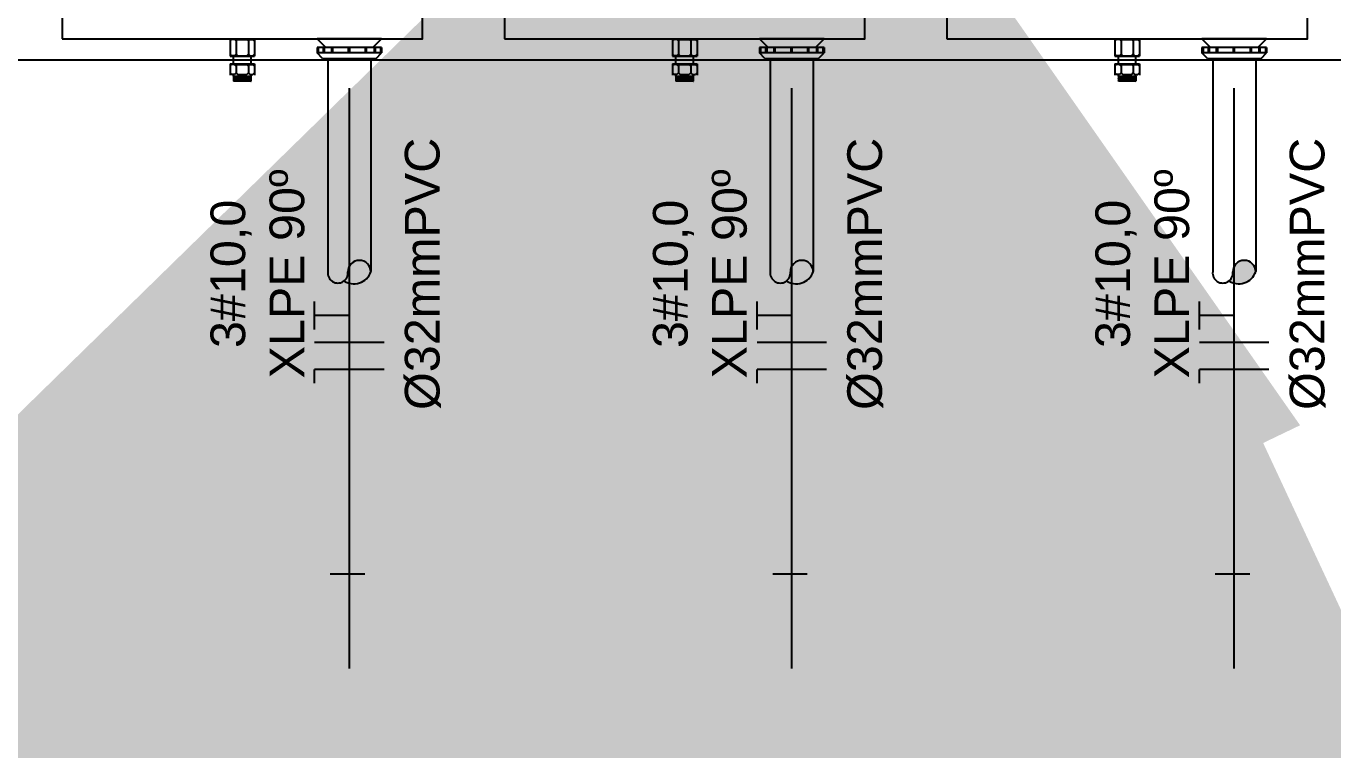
# Model space of a CAD drawing. Header units: millimetres. Extents: x 425 to 646, y 332 to 411.
# Drawn here: x 461.185 to 461.982, y 346.646 to 347.088 of the extents above; entities that cross this region are included whole.
import ezdxf
from ezdxf.enums import TextEntityAlignment as Align

# ---------------------------------------------------------------- set-up
doc = ezdxf.new("R2010")
doc.units = ezdxf.units.MM
doc.linetypes.add('HIDDEN', pattern=[0.375, 0.25, -0.125])
for name, color, linetype in [('Cotas', 1, 'Continuous'), ('DI-Textos_do_diagrama', 5, 'Continuous'), ('PARA-RAIOS', 240, 'Continuous'), ('QUADROS', 7, 'Continuous'), ('QUADROS_E_CAIXAS', 240, 'Continuous'), ('TXT', 7, 'Continuous')]:
    doc.layers.add(name, color=color, linetype=linetype)
doc.styles.add('ARIAL', font='arial.ttf')
doc.dimstyles.get("Standard").update_dxf_attribs({"dimtxt": 0.18, "dimasz": 0.18, "dimexe": 0.18, "dimexo": 0.0625, "dimgap": 0.09, "dimtad": 0, "dimtih": 1, "dimtoh": 1, "dimdec": 4, "dimzin": 0, "dimdsep": 46, "dimtxsty": 'Standard', "dimcen": 0.09, "dimadec": 0, "dimazin": 0, "dimtfac": 1, "dimtdec": 4, "dimtofl": 0, "dimtmove": 0, "dimatfit": 3, "dimfxl": 0, "dimtolj": 1, "dimtzin": 0, "dimarcsym": 0})

msp = doc.modelspace()

# ---------------------------------------------------------------- hatches: boundary and pattern name
at = {"layer": 'Cotas'}
for points in [[(461.39153, 346.7537), (461.37041, 346.7537), (461.38097, 346.7219)], [(461.66153, 346.7537), (461.64041, 346.7537), (461.65097, 346.7219)], [(461.93153, 346.7537), (461.91041, 346.7537), (461.92097, 346.7219)]]:
    msp.add_hatch(color=2, dxfattribs=at).paths.add_polyline_path(points)
at = {"layer": 'QUADROS'}
for points in [[(461.31199, 347.0798), (461.31022, 347.0798), (461.30923, 347.07881), (461.30923, 347.08005), (461.32423, 347.08005), (461.32423, 347.07881), (461.32324, 347.0798), (461.32147, 347.0798), (461.32048, 347.07881), (461.31949, 347.0798), (461.31397, 347.0798), (461.31298, 347.07881)], [(461.31199, 347.0798), (461.31022, 347.0798), (461.30923, 347.07881), (461.30923, 347.08005), (461.32423, 347.08005), (461.32423, 347.07881), (461.32324, 347.0798), (461.32147, 347.0798), (461.32048, 347.07881), (461.31949, 347.0798), (461.31397, 347.0798), (461.31298, 347.07881)], [(461.58199, 347.0798), (461.58022, 347.0798), (461.57923, 347.07881), (461.57923, 347.08005), (461.59423, 347.08005), (461.59423, 347.07881), (461.59324, 347.0798), (461.59147, 347.0798), (461.59048, 347.07881), (461.58949, 347.0798), (461.58397, 347.0798), (461.58298, 347.07881)], [(461.58199, 347.0798), (461.58022, 347.0798), (461.57923, 347.07881), (461.57923, 347.08005), (461.59423, 347.08005), (461.59423, 347.07881), (461.59324, 347.0798), (461.59147, 347.0798), (461.59048, 347.07881), (461.58949, 347.0798), (461.58397, 347.0798), (461.58298, 347.07881)], [(461.85199, 347.0798), (461.85022, 347.0798), (461.84923, 347.07881), (461.84923, 347.08005), (461.86423, 347.08005), (461.86423, 347.07881), (461.86324, 347.0798), (461.86147, 347.0798), (461.86048, 347.07881), (461.85949, 347.0798), (461.85397, 347.0798), (461.85298, 347.07881)], [(461.85199, 347.0798), (461.85022, 347.0798), (461.84923, 347.07881), (461.84923, 347.08005), (461.86423, 347.08005), (461.86423, 347.07881), (461.86324, 347.0798), (461.86147, 347.0798), (461.86048, 347.07881), (461.85949, 347.0798), (461.85397, 347.0798), (461.85298, 347.07881)], [(461.30923, 347.06948), (461.30923, 347.07072), (461.31022, 347.06973), (461.31199, 347.06973), (461.31298, 347.07072), (461.31397, 347.06973), (461.31949, 347.06973), (461.32048, 347.07072), (461.32147, 347.06973), (461.32324, 347.06973), (461.32423, 347.07072), (461.32423, 347.06948)], [(461.57923, 347.06948), (461.57923, 347.07072), (461.58022, 347.06973), (461.58199, 347.06973), (461.58298, 347.07072), (461.58397, 347.06973), (461.58949, 347.06973), (461.59048, 347.07072), (461.59147, 347.06973), (461.59324, 347.06973), (461.59423, 347.07072), (461.59423, 347.06948)], [(461.84923, 347.06948), (461.84923, 347.07072), (461.85022, 347.06973), (461.85199, 347.06973), (461.85298, 347.07072), (461.85397, 347.06973), (461.85949, 347.06973), (461.86048, 347.07072), (461.86147, 347.06973), (461.86324, 347.06973), (461.86423, 347.07072), (461.86423, 347.06948)]]:
    msp.add_hatch(color=7, dxfattribs=at).paths.add_polyline_path(points)
h = msp.add_hatch(color=7, dxfattribs=at)
h.paths.add_polyline_path([(461.30923, 347.05803), (461.30923, 347.05927), (461.31022, 347.05828), (461.31199, 347.05828), (461.31298, 347.05927), (461.31397, 347.05828), (461.31949, 347.05828), (461.32048, 347.05927), (461.32147, 347.05828), (461.32324, 347.05828), (461.32423, 347.05927), (461.32423, 347.05803)])
h.paths.add_polyline_path([(461.32423, 347.06478), (461.32423, 347.06354), (461.32324, 347.06453), (461.32147, 347.06453), (461.32048, 347.06354), (461.31949, 347.06453), (461.31397, 347.06453), (461.31298, 347.06354), (461.31199, 347.06453), (461.31022, 347.06453), (461.30923, 347.06354), (461.30923, 347.06478)])
h = msp.add_hatch(color=7, dxfattribs=at)
h.paths.add_polyline_path([(461.57923, 347.05803), (461.57923, 347.05927), (461.58022, 347.05828), (461.58199, 347.05828), (461.58298, 347.05927), (461.58397, 347.05828), (461.58949, 347.05828), (461.59048, 347.05927), (461.59147, 347.05828), (461.59324, 347.05828), (461.59423, 347.05927), (461.59423, 347.05803)])
h.paths.add_polyline_path([(461.59423, 347.06478), (461.59423, 347.06354), (461.59324, 347.06453), (461.59147, 347.06453), (461.59048, 347.06354), (461.58949, 347.06453), (461.58397, 347.06453), (461.58298, 347.06354), (461.58199, 347.06453), (461.58022, 347.06453), (461.57923, 347.06354), (461.57923, 347.06478)])
h = msp.add_hatch(color=7, dxfattribs=at)
h.paths.add_polyline_path([(461.84923, 347.05803), (461.84923, 347.05927), (461.85022, 347.05828), (461.85199, 347.05828), (461.85298, 347.05927), (461.85397, 347.05828), (461.85949, 347.05828), (461.86048, 347.05927), (461.86147, 347.05828), (461.86324, 347.05828), (461.86423, 347.05927), (461.86423, 347.05803)])
h.paths.add_polyline_path([(461.86423, 347.06478), (461.86423, 347.06354), (461.86324, 347.06453), (461.86147, 347.06453), (461.86048, 347.06354), (461.85949, 347.06453), (461.85397, 347.06453), (461.85298, 347.06354), (461.85199, 347.06453), (461.85022, 347.06453), (461.84923, 347.06354), (461.84923, 347.06478)])
at = {"layer": 'QUADROS_E_CAIXAS'}
for points in [[(461.39517, 346.93805, 0.984252), (461.38117, 346.93805, -0.227327), (461.37847, 346.93264, 0.50056)], [(461.66517, 346.93805, 0.984252), (461.65117, 346.93805, -0.227327), (461.64847, 346.93264, 0.50056)], [(461.93517, 346.93805, 0.984252), (461.92117, 346.93805, -0.227327), (461.91847, 346.93264, 0.50056)]]:
    msp.add_hatch(color=7, dxfattribs=at).paths.add_polyline_path(points)

# ---------------------------------------------------------------- linework, layer by layer
at = {"layer": 'Cotas', "color": 2}
for p, q in [((461.38205, 346.69593), (461.38205, 347.05005)), ((461.65205, 346.69593), (461.65205, 347.05005)), ((461.92205, 346.69593), (461.92205, 347.05005)), ((461.37041, 346.7537), (461.39153, 346.7537)), ((461.64041, 346.7537), (461.66153, 346.7537)), ((461.91041, 346.7537), (461.93153, 346.7537))]:
    msp.add_line(p, q, dxfattribs=at)
at = {"layer": 'PARA-RAIOS', "color": 3}
for p, q in [((461.36087, 346.90286), (461.36087, 346.91986)), ((461.63087, 346.90286), (461.63087, 346.91986)), ((461.90087, 346.90286), (461.90087, 346.91986)), ((461.38205, 346.91136), (461.36087, 346.91136)), ((461.65205, 346.91136), (461.63087, 346.91136)), ((461.92205, 346.91136), (461.90087, 346.91136))]:
    msp.add_line(p, q, dxfattribs=at)
at = {"layer": 'PARA-RAIOS', "color": 2}
for p, q in [((461.40323, 346.8949), (461.36087, 346.8949)), ((461.67323, 346.8949), (461.63087, 346.8949)), ((461.94323, 346.8949), (461.90087, 346.8949)), ((461.36087, 346.86994), (461.36087, 346.87844)), ((461.40323, 346.87844), (461.36087, 346.87844)), ((461.63087, 346.86994), (461.63087, 346.87844)), ((461.67323, 346.87844), (461.63087, 346.87844)), ((461.90087, 346.86994), (461.90087, 346.87844)), ((461.94323, 346.87844), (461.90087, 346.87844))]:
    msp.add_line(p, q, dxfattribs=at)
at = {"layer": 'QUADROS', "color": 7}
for p, q in [((461.30923, 347.08005), (461.32423, 347.08005)), ((461.30923, 347.08005), (461.30923, 347.06948)), ((461.30923, 347.08005), (461.32423, 347.08005)), ((461.30923, 347.07881), (461.31022, 347.0798)), ((461.30923, 347.07881), (461.31022, 347.0798)), ((461.31199, 347.0798), (461.31022, 347.0798)), ((461.31199, 347.0798), (461.31022, 347.0798)), ((461.31298, 347.07881), (461.31198, 347.07981)), ((461.31298, 347.07881), (461.31198, 347.07981)), ((461.31298, 347.07881), (461.31398, 347.07981)), ((461.31298, 347.07881), (461.31398, 347.07981)), ((461.31298, 347.07881), (461.31298, 347.07072)), ((461.31397, 347.0798), (461.31949, 347.0798)), ((461.31397, 347.0798), (461.31949, 347.0798)), ((461.32048, 347.07881), (461.31948, 347.07981)), ((461.32048, 347.07881), (461.31948, 347.07981)), ((461.32048, 347.07881), (461.32148, 347.07981)), ((461.32048, 347.07881), (461.32148, 347.07981)), ((461.32048, 347.07881), (461.32048, 347.07072)), ((461.32147, 347.0798), (461.32324, 347.0798)), ((461.32147, 347.0798), (461.32324, 347.0798)), ((461.32423, 347.07881), (461.32324, 347.0798)), ((461.32423, 347.07881), (461.32324, 347.0798)), ((461.32423, 347.08005), (461.32423, 347.06948)), ((461.36766, 347.07476), (461.36237, 347.08005)), ((461.36237, 347.08005), (461.40173, 347.08005)), ((461.40173, 347.08005), (461.36237, 347.08005)), ((461.40173, 347.07476), (461.36237, 347.07476)), ((461.36237, 347.07476), (461.36237, 347.07148)), ((461.363, 347.07476), (461.363, 347.07148)), ((461.3661, 347.07476), (461.3661, 347.07148)), ((461.36673, 347.07476), (461.36673, 347.07148)), ((461.37113, 347.07476), (461.37113, 347.07148)), ((461.37176, 347.07476), (461.37176, 347.07148)), ((461.38142, 347.07476), (461.38142, 347.07148)), ((461.38205, 347.07476), (461.38205, 347.07148)), ((461.39171, 347.07476), (461.39171, 347.07148)), ((461.39234, 347.07476), (461.39234, 347.07148)), ((461.39643, 347.07476), (461.40173, 347.08005)), ((461.39713, 347.07476), (461.39713, 347.07148)), ((461.39776, 347.07476), (461.39776, 347.07148)), ((461.4011, 347.07476), (461.4011, 347.07148)), ((461.40173, 347.07476), (461.40173, 347.07148)), ((461.57923, 347.08005), (461.59423, 347.08005)), ((461.57923, 347.08005), (461.57923, 347.06948)), ((461.57923, 347.08005), (461.59423, 347.08005)), ((461.57923, 347.07881), (461.58022, 347.0798)), ((461.57923, 347.07881), (461.58022, 347.0798)), ((461.58199, 347.0798), (461.58022, 347.0798)), ((461.58199, 347.0798), (461.58022, 347.0798)), ((461.58298, 347.07881), (461.58198, 347.07981)), ((461.58298, 347.07881), (461.58198, 347.07981)), ((461.58298, 347.07881), (461.58398, 347.07981)), ((461.58298, 347.07881), (461.58398, 347.07981)), ((461.58298, 347.07881), (461.58298, 347.07072)), ((461.58397, 347.0798), (461.58949, 347.0798)), ((461.58397, 347.0798), (461.58949, 347.0798)), ((461.59048, 347.07881), (461.58948, 347.07981)), ((461.59048, 347.07881), (461.58948, 347.07981)), ((461.59048, 347.07881), (461.59148, 347.07981)), ((461.59048, 347.07881), (461.59148, 347.07981)), ((461.59048, 347.07881), (461.59048, 347.07072)), ((461.59147, 347.0798), (461.59324, 347.0798)), ((461.59147, 347.0798), (461.59324, 347.0798)), ((461.59423, 347.07881), (461.59324, 347.0798)), ((461.59423, 347.07881), (461.59324, 347.0798)), ((461.59423, 347.08005), (461.59423, 347.06948)), ((461.63766, 347.07476), (461.63237, 347.08005)), ((461.63237, 347.08005), (461.67173, 347.08005)), ((461.67173, 347.08005), (461.63237, 347.08005)), ((461.67173, 347.07476), (461.63237, 347.07476)), ((461.63237, 347.07476), (461.63237, 347.07148)), ((461.633, 347.07476), (461.633, 347.07148)), ((461.6361, 347.07476), (461.6361, 347.07148)), ((461.63673, 347.07476), (461.63673, 347.07148)), ((461.64113, 347.07476), (461.64113, 347.07148)), ((461.64176, 347.07476), (461.64176, 347.07148)), ((461.65142, 347.07476), (461.65142, 347.07148)), ((461.65205, 347.07476), (461.65205, 347.07148)), ((461.66171, 347.07476), (461.66171, 347.07148)), ((461.66234, 347.07476), (461.66234, 347.07148)), ((461.66643, 347.07476), (461.67173, 347.08005)), ((461.66713, 347.07476), (461.66713, 347.07148)), ((461.66776, 347.07476), (461.66776, 347.07148)), ((461.6711, 347.07476), (461.6711, 347.07148)), ((461.67173, 347.07476), (461.67173, 347.07148)), ((461.84923, 347.08005), (461.86423, 347.08005)), ((461.84923, 347.08005), (461.84923, 347.06948)), ((461.84923, 347.08005), (461.86423, 347.08005)), ((461.84923, 347.07881), (461.85022, 347.0798)), ((461.84923, 347.07881), (461.85022, 347.0798)), ((461.85199, 347.0798), (461.85022, 347.0798)), ((461.85199, 347.0798), (461.85022, 347.0798)), ((461.85298, 347.07881), (461.85198, 347.07981)), ((461.85298, 347.07881), (461.85198, 347.07981)), ((461.85298, 347.07881), (461.85398, 347.07981)), ((461.85298, 347.07881), (461.85398, 347.07981)), ((461.85298, 347.07881), (461.85298, 347.07072)), ((461.85397, 347.0798), (461.85949, 347.0798)), ((461.85397, 347.0798), (461.85949, 347.0798)), ((461.86048, 347.07881), (461.85948, 347.07981)), ((461.86048, 347.07881), (461.85948, 347.07981)), ((461.86048, 347.07881), (461.86148, 347.07981)), ((461.86048, 347.07881), (461.86148, 347.07981)), ((461.86048, 347.07881), (461.86048, 347.07072)), ((461.86147, 347.0798), (461.86324, 347.0798)), ((461.86147, 347.0798), (461.86324, 347.0798)), ((461.86423, 347.07881), (461.86324, 347.0798)), ((461.86423, 347.07881), (461.86324, 347.0798)), ((461.86423, 347.08005), (461.86423, 347.06948)), ((461.90766, 347.07476), (461.90237, 347.08005)), ((461.90237, 347.08005), (461.94173, 347.08005)), ((461.94173, 347.08005), (461.90237, 347.08005)), ((461.94173, 347.07476), (461.90237, 347.07476)), ((461.90237, 347.07476), (461.90237, 347.07148)), ((461.903, 347.07476), (461.903, 347.07148)), ((461.9061, 347.07476), (461.9061, 347.07148)), ((461.90673, 347.07476), (461.90673, 347.07148)), ((461.91113, 347.07476), (461.91113, 347.07148)), ((461.91176, 347.07476), (461.91176, 347.07148)), ((461.92142, 347.07476), (461.92142, 347.07148)), ((461.92205, 347.07476), (461.92205, 347.07148)), ((461.93171, 347.07476), (461.93171, 347.07148)), ((461.93234, 347.07476), (461.93234, 347.07148)), ((461.93643, 347.07476), (461.94173, 347.08005)), ((461.93713, 347.07476), (461.93713, 347.07148)), ((461.93776, 347.07476), (461.93776, 347.07148)), ((461.9411, 347.07476), (461.9411, 347.07148)), ((461.94173, 347.07476), (461.94173, 347.07148)), ((461.30923, 347.07072), (461.31022, 347.06973)), ((461.30923, 347.06948), (461.32423, 347.06948)), ((461.31199, 347.06973), (461.31022, 347.06973)), ((461.31137, 347.06478), (461.31137, 347.06973)), ((461.31298, 347.07072), (461.31198, 347.06972)), ((461.31298, 347.07072), (461.31398, 347.06972)), ((461.31397, 347.06973), (461.31949, 347.06973)), ((461.32048, 347.07072), (461.31948, 347.06972)), ((461.32048, 347.07072), (461.32148, 347.06972)), ((461.32147, 347.06973), (461.32324, 347.06973)), ((461.32208, 347.06478), (461.32208, 347.06948)), ((461.32423, 347.07072), (461.32324, 347.06973)), ((461.40173, 347.07148), (461.36237, 347.07148)), ((461.36565, 347.0682), (461.36237, 347.07148)), ((461.36565, 347.0682), (461.39845, 347.0682)), ((461.39845, 347.0682), (461.40173, 347.07148)), ((461.57923, 347.07072), (461.58022, 347.06973)), ((461.57923, 347.06948), (461.59423, 347.06948)), ((461.58199, 347.06973), (461.58022, 347.06973)), ((461.58137, 347.06478), (461.58137, 347.06973)), ((461.58298, 347.07072), (461.58198, 347.06972)), ((461.58298, 347.07072), (461.58398, 347.06972)), ((461.58397, 347.06973), (461.58949, 347.06973)), ((461.59048, 347.07072), (461.58948, 347.06972)), ((461.59048, 347.07072), (461.59148, 347.06972)), ((461.59147, 347.06973), (461.59324, 347.06973)), ((461.59208, 347.06478), (461.59208, 347.06948)), ((461.59423, 347.07072), (461.59324, 347.06973)), ((461.67173, 347.07148), (461.63237, 347.07148)), ((461.63565, 347.0682), (461.63237, 347.07148)), ((461.63565, 347.0682), (461.66845, 347.0682)), ((461.66845, 347.0682), (461.67173, 347.07148)), ((461.84923, 347.07072), (461.85022, 347.06973)), ((461.84923, 347.06948), (461.86423, 347.06948)), ((461.85199, 347.06973), (461.85022, 347.06973)), ((461.85137, 347.06478), (461.85137, 347.06973)), ((461.85298, 347.07072), (461.85198, 347.06972)), ((461.85298, 347.07072), (461.85398, 347.06972)), ((461.85397, 347.06973), (461.85949, 347.06973)), ((461.86048, 347.07072), (461.85948, 347.06972)), ((461.86048, 347.07072), (461.86148, 347.06972)), ((461.86147, 347.06973), (461.86324, 347.06973)), ((461.86208, 347.06478), (461.86208, 347.06948)), ((461.86423, 347.07072), (461.86324, 347.06973)), ((461.94173, 347.07148), (461.90237, 347.07148)), ((461.90565, 347.0682), (461.90237, 347.07148)), ((461.90565, 347.0682), (461.93845, 347.0682)), ((461.93845, 347.0682), (461.94173, 347.07148)), ((461.30923, 347.06478), (461.32423, 347.06478)), ((461.30923, 347.06478), (461.30923, 347.05803)), ((461.30923, 347.06354), (461.31022, 347.06453)), ((461.30923, 347.05927), (461.31022, 347.05828)), ((461.31199, 347.06453), (461.31022, 347.06453)), ((461.31199, 347.05828), (461.31022, 347.05828)), ((461.31137, 347.05728), (461.31137, 347.05828)), ((461.31298, 347.06354), (461.31198, 347.06454)), ((461.31298, 347.05927), (461.31198, 347.05827)), ((461.31298, 347.06354), (461.31398, 347.06454)), ((461.31298, 347.06354), (461.31298, 347.05927)), ((461.31298, 347.05927), (461.31398, 347.05827)), ((461.31397, 347.06453), (461.31949, 347.06453)), ((461.31397, 347.05828), (461.31949, 347.05828)), ((461.32048, 347.06354), (461.31948, 347.06454)), ((461.32048, 347.05927), (461.31948, 347.05827)), ((461.32048, 347.06354), (461.32148, 347.06454)), ((461.32048, 347.06354), (461.32048, 347.05927)), ((461.32048, 347.05927), (461.32148, 347.05827)), ((461.32147, 347.06453), (461.32324, 347.06453)), ((461.32147, 347.05828), (461.32324, 347.05828)), ((461.32208, 347.05728), (461.32208, 347.05828)), ((461.32423, 347.06354), (461.32324, 347.06453)), ((461.32423, 347.05927), (461.32324, 347.05828)), ((461.32423, 347.06478), (461.32423, 347.05803)), ((461.57923, 347.06478), (461.59423, 347.06478)), ((461.57923, 347.06478), (461.57923, 347.05803)), ((461.57923, 347.06354), (461.58022, 347.06453)), ((461.57923, 347.05927), (461.58022, 347.05828)), ((461.58199, 347.06453), (461.58022, 347.06453)), ((461.58199, 347.05828), (461.58022, 347.05828)), ((461.58137, 347.05728), (461.58137, 347.05828)), ((461.58298, 347.06354), (461.58198, 347.06454)), ((461.58298, 347.05927), (461.58198, 347.05827)), ((461.58298, 347.06354), (461.58398, 347.06454)), ((461.58298, 347.06354), (461.58298, 347.05927)), ((461.58298, 347.05927), (461.58398, 347.05827)), ((461.58397, 347.06453), (461.58949, 347.06453)), ((461.58397, 347.05828), (461.58949, 347.05828)), ((461.59048, 347.06354), (461.58948, 347.06454)), ((461.59048, 347.05927), (461.58948, 347.05827)), ((461.59048, 347.06354), (461.59148, 347.06454)), ((461.59048, 347.06354), (461.59048, 347.05927)), ((461.59048, 347.05927), (461.59148, 347.05827)), ((461.59147, 347.06453), (461.59324, 347.06453)), ((461.59147, 347.05828), (461.59324, 347.05828)), ((461.59208, 347.05728), (461.59208, 347.05828)), ((461.59423, 347.06354), (461.59324, 347.06453)), ((461.59423, 347.05927), (461.59324, 347.05828)), ((461.59423, 347.06478), (461.59423, 347.05803)), ((461.84923, 347.06478), (461.86423, 347.06478)), ((461.84923, 347.06478), (461.84923, 347.05803)), ((461.84923, 347.06354), (461.85022, 347.06453)), ((461.84923, 347.05927), (461.85022, 347.05828)), ((461.85199, 347.06453), (461.85022, 347.06453)), ((461.85199, 347.05828), (461.85022, 347.05828)), ((461.85137, 347.05728), (461.85137, 347.05828)), ((461.85298, 347.06354), (461.85198, 347.06454)), ((461.85298, 347.05927), (461.85198, 347.05827)), ((461.85298, 347.06354), (461.85398, 347.06454)), ((461.85298, 347.06354), (461.85298, 347.05927)), ((461.85298, 347.05927), (461.85398, 347.05827)), ((461.85397, 347.06453), (461.85949, 347.06453)), ((461.85397, 347.05828), (461.85949, 347.05828)), ((461.86048, 347.06354), (461.85948, 347.06454)), ((461.86048, 347.05927), (461.85948, 347.05827)), ((461.86048, 347.06354), (461.86148, 347.06454)), ((461.86048, 347.06354), (461.86048, 347.05927)), ((461.86048, 347.05927), (461.86148, 347.05827)), ((461.86147, 347.06453), (461.86324, 347.06453)), ((461.86147, 347.05828), (461.86324, 347.05828)), ((461.86208, 347.05728), (461.86208, 347.05828)), ((461.86423, 347.06354), (461.86324, 347.06453)), ((461.86423, 347.05927), (461.86324, 347.05828)), ((461.86423, 347.06478), (461.86423, 347.05803)), ((461.31137, 347.05728), (461.31151, 347.05717)), ((461.31137, 347.05728), (461.32208, 347.05728)), ((461.31151, 347.05438), (461.31137, 347.05427)), ((461.31151, 347.05715), (461.31138, 347.05705)), ((461.31138, 347.05704), (461.31151, 347.05694)), ((461.31151, 347.05692), (461.31138, 347.05682)), ((461.31138, 347.05681), (461.31151, 347.05671)), ((461.31151, 347.05669), (461.31138, 347.05659)), ((461.31138, 347.05657), (461.31151, 347.05648)), ((461.31151, 347.05646), (461.31138, 347.05636)), ((461.31138, 347.05634), (461.31151, 347.05624)), ((461.31151, 347.05623), (461.31138, 347.05613)), ((461.31138, 347.05611), (461.31151, 347.05601)), ((461.31151, 347.056), (461.31138, 347.0559)), ((461.31138, 347.05588), (461.31151, 347.05578)), ((461.31151, 347.05577), (461.31138, 347.05567)), ((461.31138, 347.05565), (461.31151, 347.05555)), ((461.31151, 347.05554), (461.31138, 347.05544)), ((461.31138, 347.05542), (461.31151, 347.05532)), ((461.31151, 347.05531), (461.31138, 347.05521)), ((461.31138, 347.05519), (461.31151, 347.05509)), ((461.31151, 347.05507), (461.31138, 347.05497)), ((461.31138, 347.05496), (461.31151, 347.05486)), ((461.31151, 347.05484), (461.31138, 347.05474)), ((461.31138, 347.05473), (461.31151, 347.05463)), ((461.31151, 347.05461), (461.31138, 347.05451)), ((461.31138, 347.0545), (461.31151, 347.0544)), ((461.32195, 347.05693), (461.31139, 347.05704)), ((461.32195, 347.0567), (461.31139, 347.05681)), ((461.32195, 347.05647), (461.31139, 347.05658)), ((461.32195, 347.05624), (461.31139, 347.05635)), ((461.32195, 347.05601), (461.31139, 347.05612)), ((461.32195, 347.05577), (461.31139, 347.05589)), ((461.32195, 347.05554), (461.31139, 347.05566)), ((461.32195, 347.05531), (461.31139, 347.05543)), ((461.32195, 347.05508), (461.31139, 347.0552)), ((461.32195, 347.05485), (461.31139, 347.05497)), ((461.32195, 347.05462), (461.31139, 347.05474)), ((461.32195, 347.05439), (461.31139, 347.0545)), ((461.3115, 347.05716), (461.32207, 347.05704)), ((461.3115, 347.05693), (461.32207, 347.05681)), ((461.3115, 347.0567), (461.32207, 347.05658)), ((461.3115, 347.05647), (461.32207, 347.05635)), ((461.3115, 347.05624), (461.32207, 347.05612)), ((461.3115, 347.05601), (461.32207, 347.05589)), ((461.3115, 347.05577), (461.32207, 347.05566)), ((461.3115, 347.05554), (461.32207, 347.05543)), ((461.3115, 347.05531), (461.32207, 347.0552)), ((461.3115, 347.05508), (461.32207, 347.05497)), ((461.3115, 347.05485), (461.32207, 347.05474)), ((461.3115, 347.05462), (461.32207, 347.0545)), ((461.3115, 347.05439), (461.32208, 347.05427)), ((461.32208, 347.05728), (461.32194, 347.05717)), ((461.32194, 347.05715), (461.32207, 347.05705)), ((461.32207, 347.05704), (461.32194, 347.05694)), ((461.32194, 347.05692), (461.32207, 347.05682)), ((461.32207, 347.05681), (461.32194, 347.05671)), ((461.32194, 347.05669), (461.32207, 347.05659)), ((461.32207, 347.05657), (461.32194, 347.05648)), ((461.32194, 347.05646), (461.32207, 347.05636)), ((461.32207, 347.05634), (461.32194, 347.05624)), ((461.32194, 347.05623), (461.32207, 347.05613)), ((461.32207, 347.05611), (461.32194, 347.05601)), ((461.32194, 347.056), (461.32207, 347.0559)), ((461.32207, 347.05588), (461.32194, 347.05578)), ((461.32194, 347.05577), (461.32207, 347.05567)), ((461.32207, 347.05565), (461.32194, 347.05555)), ((461.32194, 347.05554), (461.32207, 347.05544)), ((461.32207, 347.05542), (461.32194, 347.05532)), ((461.32194, 347.05531), (461.32207, 347.05521)), ((461.32207, 347.05519), (461.32194, 347.05509)), ((461.32194, 347.05507), (461.32207, 347.05497)), ((461.32207, 347.05496), (461.32194, 347.05486)), ((461.32194, 347.05484), (461.32207, 347.05474)), ((461.32207, 347.05473), (461.32194, 347.05463)), ((461.32194, 347.05461), (461.32207, 347.05451)), ((461.32207, 347.0545), (461.32194, 347.0544)), ((461.32194, 347.05438), (461.32208, 347.05427)), ((461.58137, 347.05728), (461.58151, 347.05717)), ((461.58137, 347.05728), (461.59208, 347.05728)), ((461.58151, 347.05438), (461.58137, 347.05427)), ((461.58151, 347.05715), (461.58138, 347.05705)), ((461.58138, 347.05704), (461.58151, 347.05694)), ((461.58151, 347.05692), (461.58138, 347.05682)), ((461.58138, 347.05681), (461.58151, 347.05671)), ((461.58151, 347.05669), (461.58138, 347.05659)), ((461.58138, 347.05657), (461.58151, 347.05648)), ((461.58151, 347.05646), (461.58138, 347.05636)), ((461.58138, 347.05634), (461.58151, 347.05624)), ((461.58151, 347.05623), (461.58138, 347.05613)), ((461.58138, 347.05611), (461.58151, 347.05601)), ((461.58151, 347.056), (461.58138, 347.0559)), ((461.58138, 347.05588), (461.58151, 347.05578)), ((461.58151, 347.05577), (461.58138, 347.05567)), ((461.58138, 347.05565), (461.58151, 347.05555)), ((461.58151, 347.05554), (461.58138, 347.05544)), ((461.58138, 347.05542), (461.58151, 347.05532)), ((461.58151, 347.05531), (461.58138, 347.05521)), ((461.58138, 347.05519), (461.58151, 347.05509)), ((461.58151, 347.05507), (461.58138, 347.05497)), ((461.58138, 347.05496), (461.58151, 347.05486)), ((461.58151, 347.05484), (461.58138, 347.05474)), ((461.58138, 347.05473), (461.58151, 347.05463)), ((461.58151, 347.05461), (461.58138, 347.05451)), ((461.58138, 347.0545), (461.58151, 347.0544)), ((461.59195, 347.05693), (461.58139, 347.05704)), ((461.59195, 347.0567), (461.58139, 347.05681)), ((461.59195, 347.05647), (461.58139, 347.05658)), ((461.59195, 347.05624), (461.58139, 347.05635)), ((461.59195, 347.05601), (461.58139, 347.05612)), ((461.59195, 347.05577), (461.58139, 347.05589)), ((461.59195, 347.05554), (461.58139, 347.05566)), ((461.59195, 347.05531), (461.58139, 347.05543)), ((461.59195, 347.05508), (461.58139, 347.0552)), ((461.59195, 347.05485), (461.58139, 347.05497)), ((461.59195, 347.05462), (461.58139, 347.05474)), ((461.59195, 347.05439), (461.58139, 347.0545)), ((461.5815, 347.05716), (461.59207, 347.05704)), ((461.5815, 347.05693), (461.59207, 347.05681)), ((461.5815, 347.0567), (461.59207, 347.05658)), ((461.5815, 347.05647), (461.59207, 347.05635)), ((461.5815, 347.05624), (461.59207, 347.05612)), ((461.5815, 347.05601), (461.59207, 347.05589)), ((461.5815, 347.05577), (461.59207, 347.05566)), ((461.5815, 347.05554), (461.59207, 347.05543)), ((461.5815, 347.05531), (461.59207, 347.0552)), ((461.5815, 347.05508), (461.59207, 347.05497)), ((461.5815, 347.05485), (461.59207, 347.05474)), ((461.5815, 347.05462), (461.59207, 347.0545)), ((461.5815, 347.05439), (461.59208, 347.05427)), ((461.59208, 347.05728), (461.59194, 347.05717)), ((461.59194, 347.05715), (461.59207, 347.05705)), ((461.59207, 347.05704), (461.59194, 347.05694)), ((461.59194, 347.05692), (461.59207, 347.05682)), ((461.59207, 347.05681), (461.59194, 347.05671)), ((461.59194, 347.05669), (461.59207, 347.05659)), ((461.59207, 347.05657), (461.59194, 347.05648)), ((461.59194, 347.05646), (461.59207, 347.05636)), ((461.59207, 347.05634), (461.59194, 347.05624)), ((461.59194, 347.05623), (461.59207, 347.05613)), ((461.59207, 347.05611), (461.59194, 347.05601)), ((461.59194, 347.056), (461.59207, 347.0559)), ((461.59207, 347.05588), (461.59194, 347.05578)), ((461.59194, 347.05577), (461.59207, 347.05567)), ((461.59207, 347.05565), (461.59194, 347.05555)), ((461.59194, 347.05554), (461.59207, 347.05544)), ((461.59207, 347.05542), (461.59194, 347.05532)), ((461.59194, 347.05531), (461.59207, 347.05521)), ((461.59207, 347.05519), (461.59194, 347.05509)), ((461.59194, 347.05507), (461.59207, 347.05497)), ((461.59207, 347.05496), (461.59194, 347.05486)), ((461.59194, 347.05484), (461.59207, 347.05474)), ((461.59207, 347.05473), (461.59194, 347.05463)), ((461.59194, 347.05461), (461.59207, 347.05451)), ((461.59207, 347.0545), (461.59194, 347.0544)), ((461.59194, 347.05438), (461.59208, 347.05427)), ((461.85137, 347.05728), (461.85151, 347.05717)), ((461.85137, 347.05728), (461.86208, 347.05728)), ((461.85151, 347.05438), (461.85137, 347.05427)), ((461.85151, 347.05715), (461.85138, 347.05705)), ((461.85138, 347.05704), (461.85151, 347.05694)), ((461.85151, 347.05692), (461.85138, 347.05682)), ((461.85138, 347.05681), (461.85151, 347.05671)), ((461.85151, 347.05669), (461.85138, 347.05659)), ((461.85138, 347.05657), (461.85151, 347.05648)), ((461.85151, 347.05646), (461.85138, 347.05636)), ((461.85138, 347.05634), (461.85151, 347.05624)), ((461.85151, 347.05623), (461.85138, 347.05613)), ((461.85138, 347.05611), (461.85151, 347.05601)), ((461.85151, 347.056), (461.85138, 347.0559)), ((461.85138, 347.05588), (461.85151, 347.05578)), ((461.85151, 347.05577), (461.85138, 347.05567)), ((461.85138, 347.05565), (461.85151, 347.05555)), ((461.85151, 347.05554), (461.85138, 347.05544)), ((461.85138, 347.05542), (461.85151, 347.05532)), ((461.85151, 347.05531), (461.85138, 347.05521)), ((461.85138, 347.05519), (461.85151, 347.05509)), ((461.85151, 347.05507), (461.85138, 347.05497)), ((461.85138, 347.05496), (461.85151, 347.05486)), ((461.85151, 347.05484), (461.85138, 347.05474)), ((461.85138, 347.05473), (461.85151, 347.05463)), ((461.85151, 347.05461), (461.85138, 347.05451)), ((461.85138, 347.0545), (461.85151, 347.0544)), ((461.86195, 347.05693), (461.85139, 347.05704)), ((461.86195, 347.0567), (461.85139, 347.05681)), ((461.86195, 347.05647), (461.85139, 347.05658)), ((461.86195, 347.05624), (461.85139, 347.05635)), ((461.86195, 347.05601), (461.85139, 347.05612)), ((461.86195, 347.05577), (461.85139, 347.05589)), ((461.86195, 347.05554), (461.85139, 347.05566)), ((461.86195, 347.05531), (461.85139, 347.05543)), ((461.86195, 347.05508), (461.85139, 347.0552)), ((461.86195, 347.05485), (461.85139, 347.05497)), ((461.86195, 347.05462), (461.85139, 347.05474)), ((461.86195, 347.05439), (461.85139, 347.0545)), ((461.8515, 347.05716), (461.86207, 347.05704)), ((461.8515, 347.05693), (461.86207, 347.05681)), ((461.8515, 347.0567), (461.86207, 347.05658)), ((461.8515, 347.05647), (461.86207, 347.05635)), ((461.8515, 347.05624), (461.86207, 347.05612)), ((461.8515, 347.05601), (461.86207, 347.05589)), ((461.8515, 347.05577), (461.86207, 347.05566)), ((461.8515, 347.05554), (461.86207, 347.05543)), ((461.8515, 347.05531), (461.86207, 347.0552)), ((461.8515, 347.05508), (461.86207, 347.05497)), ((461.8515, 347.05485), (461.86207, 347.05474)), ((461.8515, 347.05462), (461.86207, 347.0545)), ((461.8515, 347.05439), (461.86208, 347.05427)), ((461.86208, 347.05728), (461.86194, 347.05717)), ((461.86194, 347.05715), (461.86207, 347.05705)), ((461.86207, 347.05704), (461.86194, 347.05694)), ((461.86194, 347.05692), (461.86207, 347.05682)), ((461.86207, 347.05681), (461.86194, 347.05671)), ((461.86194, 347.05669), (461.86207, 347.05659)), ((461.86207, 347.05657), (461.86194, 347.05648)), ((461.86194, 347.05646), (461.86207, 347.05636)), ((461.86207, 347.05634), (461.86194, 347.05624)), ((461.86194, 347.05623), (461.86207, 347.05613)), ((461.86207, 347.05611), (461.86194, 347.05601)), ((461.86194, 347.056), (461.86207, 347.0559)), ((461.86207, 347.05588), (461.86194, 347.05578)), ((461.86194, 347.05577), (461.86207, 347.05567)), ((461.86207, 347.05565), (461.86194, 347.05555)), ((461.86194, 347.05554), (461.86207, 347.05544)), ((461.86207, 347.05542), (461.86194, 347.05532)), ((461.86194, 347.05531), (461.86207, 347.05521)), ((461.86207, 347.05519), (461.86194, 347.05509)), ((461.86194, 347.05507), (461.86207, 347.05497)), ((461.86207, 347.05496), (461.86194, 347.05486)), ((461.86194, 347.05484), (461.86207, 347.05474)), ((461.86207, 347.05473), (461.86194, 347.05463)), ((461.86194, 347.05461), (461.86207, 347.05451)), ((461.86207, 347.0545), (461.86194, 347.0544)), ((461.86194, 347.05438), (461.86208, 347.05427))]:
    msp.add_line(p, q, dxfattribs=at)
for points in [[(461.20673, 347.08005), (461.42673, 347.08005), (461.42673, 347.36005), (461.20673, 347.36005)], [(461.47673, 347.08005), (461.69673, 347.08005), (461.69673, 347.36005), (461.47673, 347.36005)], [(461.74673, 347.08005), (461.96673, 347.08005), (461.96673, 347.36005), (461.74673, 347.36005)]]:
    msp.add_lwpolyline(points, close=True, dxfattribs=at)
for centre, start, end in [((461.31139, 347.05704), 127.97542, 232.02458), ((461.31139, 347.05681), 127.97542, 232.02458), ((461.31139, 347.05658), 127.97542, 232.02458), ((461.31139, 347.05635), 127.97542, 232.02458), ((461.31139, 347.05612), 127.97542, 232.02458), ((461.31139, 347.05589), 127.97542, 232.02458), ((461.31139, 347.05566), 127.97542, 232.02458), ((461.31139, 347.05543), 127.97542, 232.02458), ((461.31139, 347.0552), 127.97542, 232.02458), ((461.31139, 347.05497), 127.97542, 232.02458), ((461.31139, 347.05474), 127.97542, 232.02458), ((461.31139, 347.0545), 127.97542, 232.02458), ((461.3115, 347.05716), 307.97542, 52.02458), ((461.3115, 347.05693), 307.97542, 52.02458), ((461.3115, 347.0567), 307.97542, 52.02458), ((461.3115, 347.05647), 307.97542, 52.02458), ((461.3115, 347.05624), 307.97542, 52.02458), ((461.3115, 347.05601), 307.97542, 52.02458), ((461.3115, 347.05577), 307.97542, 52.02458), ((461.3115, 347.05554), 307.97542, 52.02458), ((461.3115, 347.05531), 307.97542, 52.02458), ((461.3115, 347.05508), 307.97542, 52.02458), ((461.3115, 347.05485), 307.97542, 52.02458), ((461.3115, 347.05462), 307.97542, 52.02458), ((461.3115, 347.05439), 307.97542, 52.02458), ((461.32195, 347.05716), 127.97542, 232.02458), ((461.32195, 347.05693), 127.97542, 232.02458), ((461.32195, 347.0567), 127.97542, 232.02458), ((461.32195, 347.05647), 127.97542, 232.02458), ((461.32195, 347.05624), 127.97542, 232.02458), ((461.32195, 347.05601), 127.97542, 232.02458), ((461.32195, 347.05577), 127.97542, 232.02458), ((461.32195, 347.05554), 127.97542, 232.02458), ((461.32195, 347.05531), 127.97542, 232.02458), ((461.32195, 347.05508), 127.97542, 232.02458), ((461.32195, 347.05485), 127.97542, 232.02458), ((461.32195, 347.05462), 127.97542, 232.02458), ((461.32195, 347.05439), 127.97542, 232.02458), ((461.32207, 347.05704), 307.97542, 52.02458), ((461.32207, 347.05681), 307.97542, 52.02458), ((461.32207, 347.05658), 307.97542, 52.02458), ((461.32207, 347.05635), 307.97542, 52.02458), ((461.32207, 347.05612), 307.97542, 52.02458), ((461.32207, 347.05589), 307.97542, 52.02458), ((461.32207, 347.05566), 307.97542, 52.02458), ((461.32207, 347.05543), 307.97542, 52.02458), ((461.32207, 347.0552), 307.97542, 52.02458), ((461.32207, 347.05497), 307.97542, 52.02458), ((461.32207, 347.05474), 307.97542, 52.02458), ((461.32207, 347.0545), 307.97542, 52.02458), ((461.58139, 347.05704), 127.97542, 232.02458), ((461.58139, 347.05681), 127.97542, 232.02458), ((461.58139, 347.05658), 127.97542, 232.02458), ((461.58139, 347.05635), 127.97542, 232.02458), ((461.58139, 347.05612), 127.97542, 232.02458), ((461.58139, 347.05589), 127.97542, 232.02458), ((461.58139, 347.05566), 127.97542, 232.02458), ((461.58139, 347.05543), 127.97542, 232.02458), ((461.58139, 347.0552), 127.97542, 232.02458), ((461.58139, 347.05497), 127.97542, 232.02458), ((461.58139, 347.05474), 127.97542, 232.02458), ((461.58139, 347.0545), 127.97542, 232.02458), ((461.5815, 347.05716), 307.97542, 52.02458), ((461.5815, 347.05693), 307.97542, 52.02458), ((461.5815, 347.0567), 307.97542, 52.02458), ((461.5815, 347.05647), 307.97542, 52.02458), ((461.5815, 347.05624), 307.97542, 52.02458), ((461.5815, 347.05601), 307.97542, 52.02458), ((461.5815, 347.05577), 307.97542, 52.02458), ((461.5815, 347.05554), 307.97542, 52.02458), ((461.5815, 347.05531), 307.97542, 52.02458), ((461.5815, 347.05508), 307.97542, 52.02458), ((461.5815, 347.05485), 307.97542, 52.02458), ((461.5815, 347.05462), 307.97542, 52.02458), ((461.5815, 347.05439), 307.97542, 52.02458), ((461.59195, 347.05716), 127.97542, 232.02458), ((461.59195, 347.05693), 127.97542, 232.02458), ((461.59195, 347.0567), 127.97542, 232.02458), ((461.59195, 347.05647), 127.97542, 232.02458), ((461.59195, 347.05624), 127.97542, 232.02458), ((461.59195, 347.05601), 127.97542, 232.02458), ((461.59195, 347.05577), 127.97542, 232.02458), ((461.59195, 347.05554), 127.97542, 232.02458), ((461.59195, 347.05531), 127.97542, 232.02458), ((461.59195, 347.05508), 127.97542, 232.02458), ((461.59195, 347.05485), 127.97542, 232.02458), ((461.59195, 347.05462), 127.97542, 232.02458), ((461.59195, 347.05439), 127.97542, 232.02458), ((461.59207, 347.05704), 307.97542, 52.02458), ((461.59207, 347.05681), 307.97542, 52.02458), ((461.59207, 347.05658), 307.97542, 52.02458), ((461.59207, 347.05635), 307.97542, 52.02458), ((461.59207, 347.05612), 307.97542, 52.02458), ((461.59207, 347.05589), 307.97542, 52.02458), ((461.59207, 347.05566), 307.97542, 52.02458), ((461.59207, 347.05543), 307.97542, 52.02458), ((461.59207, 347.0552), 307.97542, 52.02458), ((461.59207, 347.05497), 307.97542, 52.02458), ((461.59207, 347.05474), 307.97542, 52.02458), ((461.59207, 347.0545), 307.97542, 52.02458), ((461.85139, 347.05704), 127.97542, 232.02458), ((461.85139, 347.05681), 127.97542, 232.02458), ((461.85139, 347.05658), 127.97542, 232.02458), ((461.85139, 347.05635), 127.97542, 232.02458), ((461.85139, 347.05612), 127.97542, 232.02458), ((461.85139, 347.05589), 127.97542, 232.02458), ((461.85139, 347.05566), 127.97542, 232.02458), ((461.85139, 347.05543), 127.97542, 232.02458), ((461.85139, 347.0552), 127.97542, 232.02458), ((461.85139, 347.05497), 127.97542, 232.02458), ((461.85139, 347.05474), 127.97542, 232.02458), ((461.85139, 347.0545), 127.97542, 232.02458), ((461.8515, 347.05716), 307.97542, 52.02458), ((461.8515, 347.05693), 307.97542, 52.02458), ((461.8515, 347.0567), 307.97542, 52.02458), ((461.8515, 347.05647), 307.97542, 52.02458), ((461.8515, 347.05624), 307.97542, 52.02458), ((461.8515, 347.05601), 307.97542, 52.02458), ((461.8515, 347.05577), 307.97542, 52.02458), ((461.8515, 347.05554), 307.97542, 52.02458), ((461.8515, 347.05531), 307.97542, 52.02458), ((461.8515, 347.05508), 307.97542, 52.02458), ((461.8515, 347.05485), 307.97542, 52.02458), ((461.8515, 347.05462), 307.97542, 52.02458), ((461.8515, 347.05439), 307.97542, 52.02458), ((461.86195, 347.05716), 127.97542, 232.02458), ((461.86195, 347.05693), 127.97542, 232.02458), ((461.86195, 347.0567), 127.97542, 232.02458), ((461.86195, 347.05647), 127.97542, 232.02458), ((461.86195, 347.05624), 127.97542, 232.02458), ((461.86195, 347.05601), 127.97542, 232.02458), ((461.86195, 347.05577), 127.97542, 232.02458), ((461.86195, 347.05554), 127.97542, 232.02458), ((461.86195, 347.05531), 127.97542, 232.02458), ((461.86195, 347.05508), 127.97542, 232.02458), ((461.86195, 347.05485), 127.97542, 232.02458), ((461.86195, 347.05462), 127.97542, 232.02458), ((461.86195, 347.05439), 127.97542, 232.02458), ((461.86207, 347.05704), 307.97542, 52.02458), ((461.86207, 347.05681), 307.97542, 52.02458), ((461.86207, 347.05658), 307.97542, 52.02458), ((461.86207, 347.05635), 307.97542, 52.02458), ((461.86207, 347.05612), 307.97542, 52.02458), ((461.86207, 347.05589), 307.97542, 52.02458), ((461.86207, 347.05566), 307.97542, 52.02458), ((461.86207, 347.05543), 307.97542, 52.02458), ((461.86207, 347.0552), 307.97542, 52.02458), ((461.86207, 347.05497), 307.97542, 52.02458), ((461.86207, 347.05474), 307.97542, 52.02458), ((461.86207, 347.0545), 307.97542, 52.02458)]:
    msp.add_arc(centre, 0.00001, start, end, dxfattribs=at)
at = {"layer": 'QUADROS_E_CAIXAS', "color": 7, "linetype": 'HIDDEN'}
for p, q in [((461.36893, 347.0682), (461.36893, 346.93819)), ((461.39517, 347.0682), (461.39517, 346.93819)), ((461.63893, 347.0682), (461.63893, 346.93819)), ((461.66517, 347.0682), (461.66517, 346.93819)), ((461.90893, 347.0682), (461.90893, 346.93819)), ((461.93517, 347.0682), (461.93517, 346.93819))]:
    msp.add_line(p, q, dxfattribs=at)
at = {"layer": 'QUADROS_E_CAIXAS', "color": 7}
for centre, radius, start, end in [((461.37505, 346.93727), 0.00617, 172.71063, 7.28937), ((461.38479, 346.9416), 0.01097, 234.78402, 341.14682), ((461.38817, 346.93794), 0.007, 0.90944, 179.09056), ((461.64505, 346.93727), 0.00617, 172.71063, 7.28937), ((461.65479, 346.9416), 0.01097, 234.78402, 341.14682), ((461.65817, 346.93794), 0.007, 0.90944, 179.09056), ((461.91505, 346.93727), 0.00617, 172.71063, 7.28937), ((461.92479, 346.9416), 0.01097, 234.78402, 341.14682), ((461.92817, 346.93794), 0.007, 0.90944, 179.09056)]:
    msp.add_arc(centre, radius, start, end, dxfattribs=at)
at = {"layer": 'TXT', "color": 3, "linetype": 'HIDDEN', "ltscale": 10}
msp.add_lwpolyline([(463.25474, 347.06713), (460.6896, 347.06713, -0.414214), (460.6396, 347.11713), (460.6396, 347.13118)], format="xyb", dxfattribs=at)

# ---------------------------------------------------------------- texts
at = {"layer": 'DI-Textos_do_diagrama', "linetype": 'Continuous', "style": 'ARIAL'}
for s, p in [('%%C32mmPVC', (461.44346, 346.93672)), ('%%C32mmPVC', (461.71346, 346.93672)), ('%%C32mmPVC', (461.98346, 346.93672)), ('XLPE 90º', (461.36089, 346.93672)), ('XLPE 90º', (461.63089, 346.93672)), ('XLPE 90º', (461.90089, 346.93672)), ('3#10,0', (461.32485, 346.93672)), ('3#10,0', (461.59485, 346.93672)), ('3#10,0', (461.86485, 346.93672))]:
    msp.add_text(s, height=0.02118, rotation=90, dxfattribs=at).set_placement(p, align=Align.BOTTOM_CENTER)

# ---------------------------------------------------------------- leaders
at = {"layer": 'PARA-RAIOS', "color": 5}
for points in [[(460.40938, 346.09821), (460.47179, 346.14191)], [(460.46069, 345.9828), (460.49892, 346.00063)]]:
    msp.add_leader(points, dimstyle='Standard', override={"dimtxt": 1.7, "dimasz": 1.7, "dimexe": 1, "dimexo": 1, "dimgap": 0, "dimtad": 1, "dimtih": 0, "dimtoh": 0, "dimdec": 0, "dimzin": 8, "dimcen": 1, "dimclrd": 5, "dimclre": 5, "dimclrt": 7, "dimtdec": 0, "dimtofl": 1, "dimatfit": 3}, dxfattribs=at)

doc.saveas('drawing.dxf')
